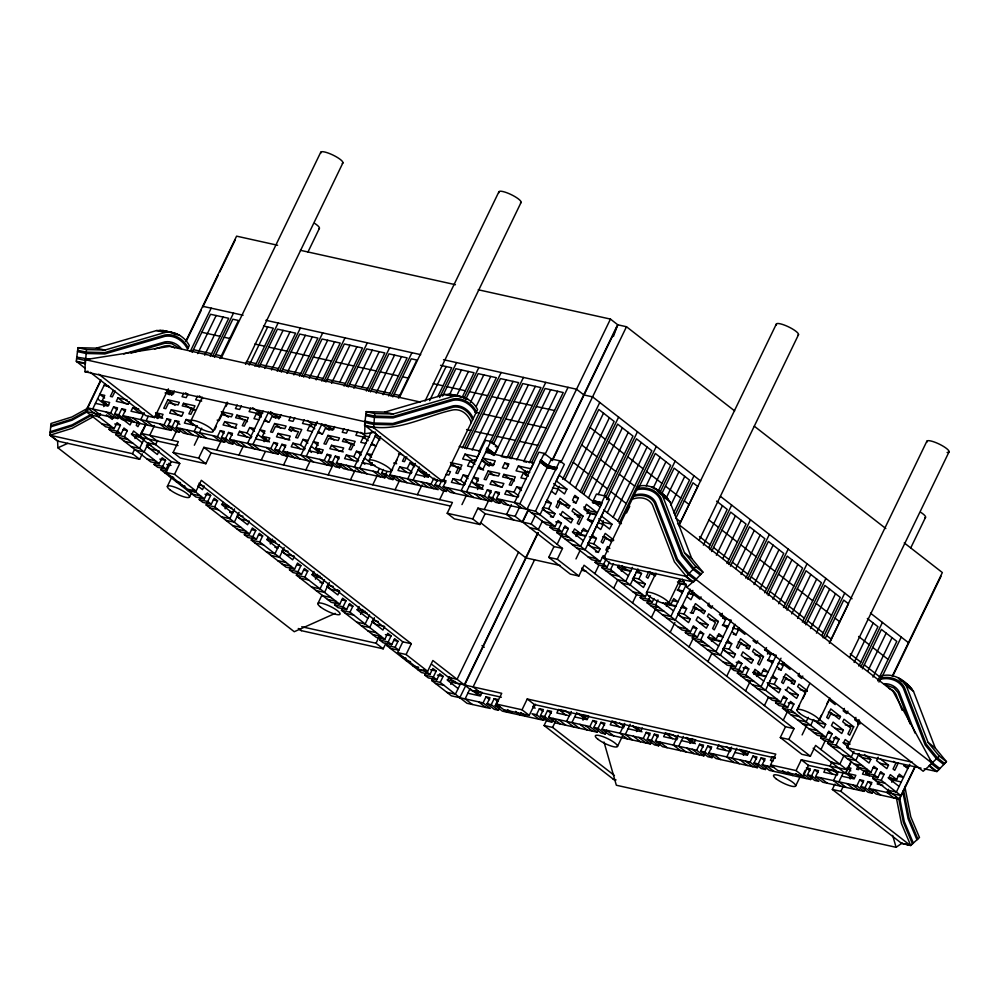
<?xml version="1.0" encoding="UTF-8"?>
<svg xmlns="http://www.w3.org/2000/svg" width="999" height="999" viewBox="0 0 999 999"><rect width="100%" height="100%" fill="white"/><g stroke="black" fill="none" stroke-linecap="round" stroke-linejoin="round"><path stroke-width="1.5" d="M375.449 432.105L364.722 433.791L84.977 371.728L85.277 359.652L169.543 346.403L420.417 402.06M364.722 433.791L365.035 421.728L85.277 359.652M85.352 368.506L76.286 361.251L77.947 347.689L96.404 348.164L104.92 350.05L165.085 332.442C175 330.781 184.84 336.863 189.323 345.554L187.575 349.188C183.566 340.884 174.463 334.74 165.047 336.313L104.77 353.946L85.976 353.471L77.472 351.586M76.861 361.9L85.365 363.786L86.451 349.588L77.947 347.689M364.548 425.199L366.196 411.65L384.665 412.112L393.169 414.011L453.346 396.391C463.261 394.742 473.101 400.811 477.584 409.515L442.769 481.543L434.253 479.657L364.548 425.199C395.017 434.14 424.088 416.084 453.196 409.877A29.208 20.604 -77.5 0 1 471.066 422.065L471.253 422.614M366.196 411.65L374.712 413.536L373.626 427.734L442.769 481.543M613.461 336.426L616.595 327.622M108.354 386.738L104.77 383.941L92.707 408.991L99.888 414.585M103.734 406.593L104.758 404.42L97.565 398.826M157.13 418.431L159.291 413.923M146.915 446.128L148.451 442.869M255.707 438.698L257.754 434.365L264.947 439.96M587.912 544.005L604.233 510.252M633.029 579.12L635.077 574.775M678.134 614.223L680.194 609.877M723.251 649.338L725.311 644.992M768.368 684.44L770.416 680.094M476.66 458.691L480.269 451.148L459.24 446.478M858.278 723.076L859.477 720.554M110.177 426.985L109.016 429.383L117.52 431.281L120.429 425.262L117.058 422.639L114.161 428.658L87.363 407.804L100.899 379.782M114.161 428.658L105.644 426.773L85.964 411.451L100.187 382.03M108.142 405.494L102.148 400.836L104.783 395.392L99.8 394.293L104.595 398.027M100.524 413.661L98.988 416.845L90.472 414.96M104.42 405.507L105.557 403.159M113.274 390.384L110.365 396.416L112.375 396.853L115.197 391.021M87.363 407.804L110.652 412.974L113.561 406.955L117.545 407.842L114.648 413.861L121.828 419.455L125.999 420.379L127.173 417.969M127.06 399.9L117.944 397.877L116.296 401.311L128.434 404.008L129.545 401.723M113.411 416.995L112.25 419.405L106.394 414.847M114.648 413.861L118.819 414.785L121.728 408.766L125.712 409.652L122.802 415.671L129.995 421.266L171.241 430.407L172.402 428.009M94.555 413.399L117.845 418.569L119.006 416.158M155.295 462.087L154.133 464.498L162.637 466.383L165.547 460.364L162.175 457.742L159.266 463.761L150.762 461.875L115.909 434.752L117.07 432.342M138.761 408.966L132.767 407.629L131.019 411.238L143.481 414.011M109.016 429.383L112.537 432.13L121.054 434.016L123.963 428.009L127.323 430.619L124.413 436.638L115.909 434.752M128.297 418.893L131.706 421.553L130.057 424.987L119.793 416.995M137.949 421.853L136.251 425.349L137.949 426.673L139.698 423.064M144.143 412.649L140.759 419.655L147.939 425.249M134.94 438.573L136.501 435.352M148.277 416.321L146.091 420.829L153.284 426.423M131.344 434.028L139.86 435.926L142.482 430.482M179.758 463.524L171.254 461.638L166.034 472.427L174.538 474.313L179.758 463.524L141.246 433.379L145.966 423.601M185.814 341.196L236.588 236.151L277.622 245.255M171.254 461.638L139.897 437.162L145.305 425.986M186.488 340.784L201.336 310.065M202.697 307.255L218.294 275M219.643 272.19L235.24 239.935M87.999 408.091L71.903 416.97L50.949 423.501L49.95 435.227L132.467 453.696L134.44 449.612M144.331 438.636L139.585 448.451L131.081 446.553M90.197 372.277L145.991 415.696L154.508 417.594L168.394 388.861M157.343 418.019L159.378 413.823M168.856 394.205L170.217 391.408M149.725 435.314L154.483 425.487M157.854 418.506L159.203 415.709M169.331 394.755L170.679 391.97M190.272 351.461L211.201 308.167M167.832 399.825L163.761 408.254L165.772 408.703L168.581 402.872L178.059 404.97L179.321 402.372L167.832 399.825L175.025 405.419M92.944 416.945L72.203 428.284L49.95 435.227L57.83 441.133L139.66 459.29L142.283 453.846M148.164 443.556L144.093 451.96L135.589 450.074M171.391 395.217L172.69 392.545M192.108 352.372L210.527 314.273L228.709 318.306L210.29 356.406M174.326 390.996L172.565 394.63L165.072 392.969M197.727 353.609L216.146 315.522M122.802 415.671L164.048 424.812L166.958 418.806L170.941 419.68L168.032 425.699L175.225 431.293L179.395 432.217L180.569 429.82M171.341 409.727L169.693 413.161L181.83 415.859L183.491 412.425L171.341 409.727L178.534 415.322L181.568 415.996M157.617 440.459L155.594 444.642L147.09 442.757M183.804 393.094L182.043 396.728L186.214 397.652L187.974 394.018M204.67 355.157L223.089 317.058M159.103 450.899L157.355 454.508L146.828 446.316M168.032 425.699L172.215 426.623L175.125 420.616L179.108 421.491L176.199 427.51L183.391 433.104L224.638 442.257L225.799 439.847M191.708 408.004L188.886 413.836L190.896 414.285L194.967 405.844L183.491 403.296L182.23 405.894L191.708 408.004L194.106 409.865M172.028 440.272L176.761 430.482M212.562 356.431L233.504 313.112M214.41 357.317L232.829 319.218L238.449 320.467L220.03 358.566M200.399 497.202L199.238 499.6L207.755 501.498L210.652 495.479L207.293 492.857L204.383 498.876L195.866 496.978L161.026 469.867L162.188 467.457M190.659 420.479L186.164 419.48L184.415 423.089L196.878 425.849M197.452 396.128L195.692 399.762L201.686 401.086M450.512 506.056L211.076 452.934L205.856 463.723L180.332 458.054L173.139 452.46L178.359 441.67L141.246 433.379M154.133 464.498L157.655 467.245L166.159 469.13L169.068 463.111M190.834 420.954L202.335 397.165M221.278 357.992L320.716 152.298M167.345 486.388L172.078 476.598M196.965 425.661L194.156 431.493L201.336 437.087M201.673 428.171L199.488 432.679L206.681 438.274M194.33 445.217L199.063 435.439M173.139 452.46L198.664 458.129L203.883 447.34L452.41 502.472L447.202 513.261L454.383 518.856L479.907 524.525L485.127 513.736L522.29 521.915L528.371 509.34M213.037 431.531L227.235 402.147M245.504 364.373L342.907 162.874M214.685 429.807L216.433 426.198M225.961 406.481L227.722 402.847M249.275 365.047L267.695 326.96M176.199 427.51L217.445 436.663L220.354 430.644L224.338 431.531L221.428 437.55L228.621 443.144L232.792 444.068L233.953 441.658M224.738 421.578L223.077 425L235.227 427.697L236.888 424.275L224.738 421.578L231.93 427.172L236.488 428.184M189.535 496.965L191.571 492.769M307.917 252.098L319.418 228.309M254.895 366.296L273.314 328.209L263.524 326.036M237.2 404.945L235.439 408.579L239.61 409.503L241.371 405.869M166.034 472.427L187.6 489.21L196.104 491.096L201.323 480.307L411.301 643.718L406.081 654.507L397.577 652.622L402.797 641.833L411.301 643.718M216.633 450.162L221.366 440.384M257.168 366.321L278.109 323.014M259.016 367.207L277.435 329.121L295.617 333.154L277.198 371.241M221.428 437.55L225.612 438.474L228.521 432.455L232.505 433.341L229.595 439.36L236.788 444.955L278.034 454.108L279.196 451.698M245.105 419.842L242.282 425.686L244.293 426.123L248.364 417.694L236.888 415.147L235.627 417.744L245.105 419.842L247.502 421.715M204.221 486.014L202.472 489.622L197.79 485.976M264.635 368.456L283.054 330.369M251.835 436.713L247.04 432.979L239.548 431.318L237.812 434.94L251.236 437.912M250.836 407.967L249.088 411.6L256.581 413.261L261.376 416.995M245.517 532.305L244.355 534.715L252.859 536.6L255.769 530.581L252.397 527.959L249.488 533.978L240.984 532.092L206.131 504.97L207.293 502.559M271.578 369.992L289.997 331.905M199.238 499.6L202.772 502.347L211.276 504.233L214.186 498.214L217.557 500.836L214.648 506.855L206.131 504.97M247.04 432.979L249.675 427.547L254.658 428.646M256.581 413.261L253.971 418.668L258.941 419.767M257.442 414.772L258.616 412.35L262.774 413.274M238.936 455.107L242.994 446.728M258.529 414.585L259.877 411.8M279.47 371.278L300.412 327.959M259.303 417.694L261.9 412.337M281.318 372.152L299.737 334.066L317.919 338.099L299.5 376.198M263.124 411.126L247.552 443.344L254.733 448.938M223.164 502.41L222.003 504.82L232.542 513.024L229.708 512.387M286.938 373.401L305.357 335.314M268.469 412.312L252.884 444.53L260.077 450.124M225.362 508.366L226.723 505.569M269.53 441.97L262.337 436.376L264.972 430.931L259.99 429.832L264.785 433.554M293.881 374.95L312.3 336.85M264.136 441.72L266.171 437.512M274.625 423.514L270.554 431.955L272.552 432.392L275.374 426.561L284.852 428.658L286.101 426.061L274.625 423.514L280.619 428.184M234.553 508.853L229.807 518.668L221.303 516.77M278.783 419.043L280.082 416.371M281.119 414.685L279.358 418.319L271.865 416.658L269.255 422.053L264.285 420.954M261.238 460.064L265.297 451.673M301.773 376.223L322.714 332.904M303.621 377.11L322.04 339.011L340.222 343.057L321.803 381.143M239.061 512.362L234.328 522.177L225.811 520.292M229.595 439.36L270.841 448.514L273.751 442.495L277.734 443.381L274.825 449.4L282.018 454.995L286.189 455.919L287.35 453.509M278.134 433.416L276.473 436.85L288.624 439.548L290.284 436.113L278.134 433.416L285.327 439.011M290.597 416.783L288.836 420.429L293.007 421.353L294.767 417.719M309.24 378.359L327.66 340.259M274.825 449.4L279.008 450.324L281.905 444.305L285.901 445.192L282.992 451.211L290.172 456.805L331.431 465.946L332.592 463.548M289.023 429.595L290.284 426.998L301.76 429.533L297.69 437.974L295.679 437.525L298.501 431.693L289.023 429.595L291.421 431.456M316.183 379.895L334.603 341.808M249.325 521.116L247.59 524.725L237.05 516.533M305.232 448.563L300.437 444.83L292.944 443.169L291.209 446.778L304.633 449.762M304.233 419.817L302.485 423.451L309.977 425.112L314.772 428.846M283.541 465.01L288.274 455.232M324.076 381.168L345.017 337.849M325.924 382.055L344.343 343.968L362.525 348.002L344.106 386.089M290.634 567.42L289.46 569.817L297.977 571.703L300.886 565.696L297.515 563.074L294.605 569.093L286.101 567.195L251.248 540.072L252.41 537.674M300.437 444.83L303.072 439.385L308.054 440.497M309.977 425.112L307.367 430.507L312.337 431.618M331.543 383.304L349.962 345.217M244.355 534.715L247.877 537.462L256.393 539.348L259.29 533.329L262.662 535.951L259.752 541.97L251.248 540.072M310.839 426.623L312.013 424.2L316.171 425.124M317.195 421.566L300.949 455.194L308.129 460.789M339.785 382.167L356.905 346.753M321.853 424.15L306.281 456.368L313.474 461.963M268.281 537.524L267.12 539.935L277.647 548.126M321.728 452.884L315.734 448.226L318.369 442.782L313.386 441.67L318.182 445.404M270.479 543.481L272.515 539.273M305.844 469.955L309.902 461.575M346.378 386.113L367.32 342.807M270.292 543.906L272.49 539.41M348.226 387L366.645 348.913L384.827 352.947L366.408 391.034M317.532 453.558L319.568 449.363M329.046 429.745L330.407 426.948M328.022 435.364L323.951 443.793L325.949 444.243L328.771 438.411L338.249 440.509L339.498 437.912L328.022 435.364L334.016 440.022M334.515 426.536L332.754 430.169L325.262 428.509L322.652 433.903L317.682 432.792M353.846 388.249L372.265 350.162M278.983 545.367L274.925 553.771L266.421 551.885M282.992 451.211L324.238 460.352L327.148 454.345L331.131 455.219L328.221 461.238L335.414 466.833L339.585 467.757L340.746 465.359M331.531 445.267L329.87 448.701L342.02 451.398L343.681 447.964L331.531 445.267L338.723 450.861L343.281 451.873M284.178 547.477L279.433 557.28L270.929 555.394M362.088 387.113L379.208 351.698M343.993 428.633L342.232 432.267L346.403 433.191L348.164 429.558M328.221 461.238L332.392 462.162L335.302 456.156L339.298 457.03L336.388 463.049L343.569 468.643L384.827 477.797L385.989 475.387M351.898 443.544L349.076 449.375L351.074 449.812L355.157 441.383L343.681 438.836L342.42 441.433L351.898 443.544L354.283 445.404M328.147 474.9L332.879 465.122M368.681 391.071L389.622 347.752M370.529 391.945L388.948 353.858L407.13 357.892L388.711 395.991M376.148 393.194L394.568 355.107M358.629 460.402L353.833 456.68L346.341 455.02L344.593 458.628L358.029 461.613M357.63 431.668L355.881 435.302L363.374 436.963L368.156 440.684M383.092 394.742L401.511 356.643M335.739 602.522L334.578 604.932L343.082 606.818L345.991 600.799L342.632 598.176L339.722 604.195L331.206 602.31L296.366 575.187L297.527 572.777M353.833 456.68L356.468 451.236L361.438 452.335M363.374 436.963L360.764 442.357L365.734 443.456M364.235 438.474L365.409 436.051L369.568 436.963M289.46 569.817L292.994 572.564L301.498 574.45L304.408 568.431L307.779 571.053L304.87 577.072L296.366 575.187M371.266 432.018L354.345 467.033L361.526 472.627M350.449 479.857L355.182 470.067M390.984 396.016L411.925 352.697M392.832 396.903L411.251 358.803L416.87 360.052L398.451 398.151M375.936 434.602L359.677 468.219L366.87 473.813M313.973 571.428L312.225 575.037L322.764 583.241M369.018 460.489L380.519 436.7M399.45 397.515L498.888 191.82M315.597 578.583L317.62 574.388M370.929 465.409L372.29 462.612M324.101 580.469L320.042 588.873L311.526 586.987M336.388 463.049L377.634 472.202L379.383 468.593M372.752 484.802L376.81 476.411M317.882 603.546L321.94 595.142M394.143 477.197L392.982 479.607L388.811 478.683L381.618 473.089L383.366 469.48M329.295 582.579L324.55 592.395L316.046 590.496M381.618 473.089L385.789 474.013L386.963 471.603M391.221 471.066L400.012 452.872M425.037 401.099L521.091 202.41M389.785 474.9L431.031 484.053L438.211 489.647L396.965 480.494L389.785 474.9L392.694 468.881M395.417 463.236L397.078 459.815M429.645 400.611L446.116 366.546M337.45 589.697L339.56 591.333L337.812 594.942L327.272 586.75M412.025 472.252L407.23 468.519L399.737 466.858L397.989 470.479L411.426 473.451M404.72 456.555L402.472 461.213L404.47 461.663L406.805 456.843M437.849 396.503L451.735 367.794L440.559 365.309M395.055 489.747L399.787 479.97M439.635 397.527L456.531 362.6M407.23 468.519L409.865 463.086L414.835 464.185M442.619 396.079L455.856 368.706L474.038 372.739L462.1 397.44M380.856 637.624L379.695 640.034L388.199 641.92L391.108 635.901L387.737 633.291L384.827 639.298L376.323 637.412L341.471 610.289L342.632 607.892M415.209 463.411L407.729 478.883L414.922 484.478M449.538 394.655L461.476 369.955M334.578 604.932L338.099 607.667L346.616 609.565L349.525 603.546L352.884 606.168L349.987 612.187L341.471 610.289M419.393 466.995L413.074 480.069L420.267 485.664M456.481 396.191L468.419 371.491M359.091 606.53L357.342 610.152L367.882 618.344M424.325 477.26L426.361 473.051M417.357 494.692L422.09 484.915M463.973 398.276L478.833 367.545M360.701 613.698L362.737 609.49M429.433 474.787L428.271 477.185L415.796 474.425M465.571 399.687L478.159 373.651L496.341 377.684L462.387 447.914M431.031 484.053L433.941 478.034M470.541 402.272L483.778 374.9M369.218 615.584L365.147 623.988L356.643 622.102M447.54 489.048L446.378 491.458L442.207 490.534L435.015 484.94L437.337 480.119M476.186 406.493L490.721 376.436M374.4 617.694L369.667 627.497L361.151 625.611M435.015 484.94L439.185 485.864L441.521 481.043M492.782 499.088L491.608 501.486L450.362 492.345L443.181 486.75L446.091 480.731L443.431 480.144M439.66 499.65L444.393 489.86M464.66 447.939L501.136 372.49M466.508 448.838L500.462 378.596L518.643 382.629L489.872 442.157M465.422 484.103L460.626 480.369L453.134 478.708L451.386 482.317L463.861 485.089M461.076 469.093L458.678 467.232L455.869 473.064L457.867 473.514L461.95 465.072L450.462 462.537L457.654 468.131M477.485 456.905L465.01 454.145L462.662 458.991L470.167 460.651L474.95 464.385M301.76 626.748L376.011 643.231L379.295 636.425M472.127 450.074L506.081 379.845M460.626 480.369L463.261 474.925L468.231 476.036M470.167 460.651L467.557 466.046L472.527 467.157M471.029 462.162L472.202 459.74L476.361 460.664M298.289 628.483L301.373 630.669L383.204 648.813L385.826 643.381M473.239 463.673L475.187 459.652M479.07 451.623L513.024 381.393M425.961 672.739L424.8 675.149L433.316 677.035L436.226 671.016L432.854 668.393L429.945 674.412L421.441 672.527L386.588 645.404L387.749 642.994M379.695 640.034L383.216 642.782L391.72 644.667L394.63 638.648L398.002 641.271L395.092 647.29L386.588 645.404M492.245 454.433L486.251 449.775L487.062 448.101L494.78 453.808L498.014 447.115L490.834 441.521L485.489 440.334L461.126 490.734L468.319 496.328M493.968 455.482L486.788 449.887L466.471 491.908L473.663 497.502M487.599 448.214L490.834 441.521M461.963 504.595L466.695 494.805M491.683 443.106L523.439 377.435M493.344 444.405L522.764 383.554L540.946 387.587L506.993 457.817L501.373 456.568L535.327 386.338M483.104 489.36L475.924 483.766L478.546 478.321L473.576 477.21L478.371 480.944M493.444 455.369L494.78 453.808M477.522 489.522L479.07 486.301M488.898 465.984L490.584 462.487M489.248 465.746L490.546 463.061M494.43 455.032L528.384 384.79M488.211 470.904L484.128 479.333L486.138 479.782L488.961 473.951L498.439 476.048L499.687 473.451L488.211 470.904L494.205 475.561M447.202 513.261L472.727 518.931L477.934 508.141L515.109 516.321L522.29 521.915M443.181 486.75L484.428 495.891L487.337 489.885L491.321 490.759L488.411 496.778L495.604 502.372L499.775 503.296L500.936 500.899M491.72 480.806L490.059 484.24L502.21 486.938L503.871 483.504L491.72 480.806L498.913 486.401L501.948 487.075M504.757 462.962L502.422 467.807L506.593 468.731L508.928 463.886L504.757 462.962L508.354 465.759M484.265 509.54L488.998 499.762M509.265 457.842L545.741 382.38M511.113 458.728L545.067 388.499L563.249 392.532L529.295 462.762M488.411 496.778L492.582 497.702L495.492 491.695L499.475 492.569L496.565 498.588L503.758 504.183L535.476 511.226L555.157 526.535L558.066 520.516L561.426 523.139L558.516 529.158L550.012 527.272L551.173 524.862M512.075 479.083L509.253 484.915L511.263 485.352L515.347 476.923L503.858 474.375L502.609 476.973L512.075 479.083L514.473 480.944M516.733 459.977L550.686 389.747M518.818 495.941L514.023 492.22L506.53 490.559L504.782 494.168L518.219 497.152M548.089 465.634L551.411 458.966L544.23 453.371L538.886 452.185L530.869 468.756L518.406 465.996L516.058 470.841L523.551 472.502L528.346 476.223M557.629 391.283L523.676 461.513L526.485 462.137M514.023 492.22L516.658 486.775L521.628 487.874M523.551 472.502L520.954 477.897L525.924 478.996M397.577 652.622L419.143 669.405L427.647 671.291L432.867 660.501L464.273 684.864L537.924 532.517M524.113 473.476L525.412 470.804M524.425 474.013L525.599 471.59L529.745 472.502M511.326 504.657L506.568 514.485L513.786 520.029M525.486 475.362L527.534 471.141M531.568 462.787L568.044 387.337M431.693 680.506L440.209 682.392L466.983 703.284L490.284 708.453L483.091 702.859L451.373 695.828L431.693 680.506L432.867 678.109M539.647 461.613L540.996 460.064L548.538 465.984L557.042 467.869L556.243 469.555L547.727 467.657L539.647 461.613L546.84 467.207L556.243 469.555M496.565 498.588L519.867 503.758L540.184 461.738M540.996 460.064L544.23 453.371M515.109 516.321L519.83 506.543M544.817 454.87L610.451 319.093L617.644 324.687L551.997 460.464M424.8 675.149L428.334 677.884L436.838 679.782L439.747 673.763L443.119 676.385L440.209 682.392M546.84 467.207L547.639 465.534L557.042 467.869M526.96 509.34L547.365 467.332M547.727 467.657L548.538 465.984M553.983 546.553L548.763 557.342L557.28 559.228L562.487 548.439L553.983 546.553L522.627 522.077L528.708 509.502M552.335 460.626L617.981 324.85L626.485 326.735L734.64 410.901M535.476 511.226L555.794 469.193M556.593 467.52L559.84 460.826L564.348 464.335L556.331 480.919L566.87 489.11L564.522 493.956L558.191 489.035L552.522 487.774M522.627 522.077L531.143 523.963L535.189 515.584M560.851 462.512L626.485 326.735M518.531 552.172L457.08 679.27L448.576 677.384L431.618 664.248M542.382 521.178L538.299 529.607L529.82 527.672M557.904 489.048L559.253 486.263M562.637 479.27L599.775 402.46M542.994 507.492L548.663 508.753L551.298 503.309L547.09 500.037M558.191 489.035L555.581 494.43L551.386 491.158M501.386 697.227L471.803 690.621L464.61 685.027L538.261 532.679M564.822 479.695L598.776 409.465L614.135 421.428L580.194 491.658M459.802 697.689L465.984 685.102M550.412 516.658L553.246 517.282L554.994 513.673L548.663 508.753M560.539 502.197L557.717 508.029L556.018 506.718L560.102 498.276L569.805 505.831L568.543 508.429L560.539 502.197L557.704 501.573M569.567 483.391L603.521 413.161M534.565 559.815L473.114 686.912L464.61 685.027M560.789 514.872L562.449 511.451L572.714 519.43L571.053 522.864L559.64 513.998M575.436 487.962L609.39 417.732M605.419 557.38L603.171 555.631L600.262 561.65L591.758 559.752L556.905 532.642L558.066 530.232M550.012 527.272L553.533 530.019L562.05 531.905L564.959 525.886L568.331 528.508L565.422 534.527L556.905 532.642M576.048 502.934L578.396 498.089L574.875 495.342L572.527 500.187L576.048 502.934L573.214 502.297M557.142 544.28L561.875 534.49M582.142 492.582L618.618 417.12M583.666 494.355L617.619 424.125L632.979 436.088L604.208 495.604M483.091 702.859L486.001 696.84L489.985 697.727L487.075 703.746L494.268 709.34L498.439 710.264L499.6 707.854M588.411 498.064L622.365 427.822M580.069 517.395L577.247 523.239L578.945 524.55L583.029 516.121L573.326 508.578L572.065 511.176L580.069 517.395L577.235 516.77M487.075 703.746L491.246 704.67L494.155 698.651L498.151 699.537L495.242 705.556L502.422 711.151L543.681 720.304L544.842 717.894M575.936 536.451L578.171 531.83M586.975 513.623L589.01 509.428M593.656 501.098L592.844 502.772L601.348 504.657L602.16 502.984L593.206 500.749L596.44 494.043L604.944 495.941L609.452 499.45L585.102 549.837L576.585 547.952M506.905 712.137L496.503 704.108L501.723 693.318L473.114 686.912L480.307 692.507M598.164 494.592L628.234 432.392M572.352 531.918L580.856 533.803L583.491 528.359L587.687 531.63L582.017 530.369M601.348 504.657L580.581 546.328L572.077 544.443M593.206 500.749L601.71 502.634L604.944 495.941M575.986 558.941L580.044 550.561M605.706 497.465L637.449 431.78M607.042 499.65L636.463 438.798L651.823 450.749L617.869 520.979M602.085 523.439L603.371 520.754M607.255 512.724L641.208 442.495M602.297 524.75L603.471 522.327L611.975 524.225L609.64 529.07L603.309 524.138L597.639 522.877M588.099 542.594L593.768 543.856L596.403 538.411L592.207 535.139M603.309 524.138L600.699 529.532L596.49 526.261M548.763 557.342L570.329 574.125L578.846 576.011L584.053 565.222L794.03 728.633L788.823 739.422L780.306 737.537L785.526 726.748L794.03 728.633M613.124 517.282L647.077 447.053M496.503 704.108L522.027 709.777L527.247 698.988L775.773 754.12L770.566 764.909L777.746 770.504L803.271 776.173L808.491 765.384L845.654 773.563L851.061 762.387M595.516 551.773L598.364 552.397L600.099 548.788L593.768 543.856M611.363 541.758L605.656 537.312L602.834 543.144L601.136 541.82L605.219 533.391L613.698 539.997M609.49 562.2L607.155 567.007L598.651 565.122L595.129 562.375L596.291 559.977M594.83 573.601L598.888 565.222M619.143 523.301L656.293 446.453M603.646 558.229L638.473 486.201C651.098 483.141 663.074 491.945 669.942 501.798L691.733 558.478L702.921 572.152L693.493 582.005L610.839 563.823L603.646 558.229L686.313 576.411L693.493 582.005M626.535 512.974L629.77 506.281M638.836 487.537L655.307 453.459L670.666 465.422L658.079 491.458M503.696 709.702L529.22 715.371L534.44 704.582L775.386 758.041M533.728 707.854L535.476 704.233M647.127 593.144L645.379 596.753L636.875 594.867L602.022 567.744L603.184 565.334M595.129 562.375L603.633 564.273L605.956 559.452M646.166 485.876L660.052 457.155M539.198 719.305L532.017 713.711L536.488 714.71L539.398 708.691L543.381 709.577L540.471 715.596L547.664 721.191L551.835 722.115L552.996 719.705M602.022 567.744L610.526 569.63L613.436 563.611M653.334 487.762L665.921 461.725M540.471 715.596L544.642 716.52L547.552 710.501L551.548 711.388L548.638 717.407L555.819 723.001L597.065 732.155L598.239 729.745M619.055 565.184L617.894 567.594L628.421 575.799M613.935 779.657L544.093 725.511L546.715 720.067M621.253 571.141L622.602 568.344M613.673 588.274L617.732 579.882M659.602 493.256L675.137 461.113M661.563 494.155L674.15 468.119L689.51 480.082L673.688 512.812M544.093 725.511L552.597 727.397L555.219 721.952M632.467 567.432L625.699 581.443L617.195 579.545M666.308 497.852L678.895 471.815M637.911 568.906L630.207 584.952L621.703 583.066M670.878 505.094L684.765 476.386M571.328 711.575L566.583 721.39L573.776 726.985M633.216 577.709L638.885 578.97L641.52 573.526L637.312 570.254M576.835 712.424L571.928 722.577L579.12 728.171M632.517 602.934L636.563 594.555M675.074 514.897L693.98 475.774M648.576 572.115L646.253 576.935L647.939 578.246L650.761 572.415L655.344 575.973M638.885 578.97L645.217 583.891L643.468 587.499L632.941 579.308M654.02 598.513L652.272 602.122L643.768 600.237L640.234 597.489L641.408 595.079M582.979 720.179L585.214 715.559M679.332 524.575L697.739 486.488L692.994 482.792L675.873 518.194L680.619 521.89M646.44 592.769L655.906 573.176M678.908 525.599L776.31 324.101M686.513 630.194L685.351 632.592L693.855 634.477L696.765 628.471L693.406 625.849L690.496 631.868L681.98 629.969L647.127 602.859L648.301 600.449M640.234 597.489L648.751 599.375L650.486 595.766M548.638 717.407L589.885 726.56L592.794 720.541L596.778 721.428L593.868 727.434L601.061 733.029L605.232 733.965L606.393 731.555M647.127 602.859L655.644 604.745L657.966 599.924M651.36 617.594L656.093 607.817M593.868 727.434L598.039 728.371L600.948 722.352L604.944 723.226L602.035 729.245L609.215 734.839L650.461 743.993L651.635 741.583M666.37 606.256L667.719 603.446M668.631 603.346L680.132 579.557M699.075 540.384L798.513 334.69M616.483 722.215L611.987 721.216L610.239 724.824L623.676 727.809M665.409 602.759L671.078 604.02L673.713 598.576L677.921 601.848L672.24 600.586M703.383 545.142L722.452 505.706M686.388 584.328L670.816 616.545L662.3 614.66M708.791 547.502L727.197 509.403L716.583 501.148M624.725 723.426L619.979 733.229L627.172 738.823M690.222 589.235L675.324 620.054L666.808 618.169M670.204 632.267L674.924 622.477M688.436 594.53L690.471 590.347M710.052 549.825L731.668 505.107M617.494 746.403L622.24 736.613M690.896 594.405L692.844 590.384M711.613 551.548L730.681 512.112L746.041 524.075L726.985 563.498M692.519 594.967L693.693 592.544M630.232 724.275L625.324 734.415L632.517 740.009M678.321 612.812L684.003 614.073L686.625 608.628L682.429 605.357M701.036 596.865L699.862 599.288L693.531 594.355L690.921 599.75L686.725 596.478M716.37 555.244L735.426 515.809M684.003 614.073L690.334 619.005L688.586 622.614L678.046 614.41M693.056 613.361L695.878 607.529L703.883 613.748L705.132 611.151L695.441 603.608L691.358 612.037L693.056 613.361L690.222 612.724M636.575 731.605L638.611 727.409M722.876 558.466L741.295 520.379M642.27 727.934L640.521 731.543L628.046 728.771M602.035 729.245L643.281 738.398L646.191 732.379L650.174 733.266L647.265 739.285L654.457 744.879L658.628 745.803L659.79 743.393M731.63 665.297L730.469 667.707L738.973 669.592L741.882 663.573L738.511 660.951L735.601 666.97L727.097 665.084L692.245 637.961L693.406 635.551M709.04 603.084L707.866 605.506L711.388 608.254L712.562 605.831M689.048 646.927L693.094 638.536M728.895 564.485L750.511 519.767M730.456 566.208L749.525 526.773L764.884 538.736L745.828 578.171M685.351 632.592L688.873 635.339L697.389 637.225L700.299 631.206L703.658 633.828L700.749 639.847L692.245 637.961M647.265 739.285L651.435 740.209L654.345 734.19L658.329 735.077L655.431 741.096L662.612 746.69L703.858 755.843L705.032 753.433M708.054 624.762L706.393 628.184L696.116 620.204L697.789 616.77L708.054 624.762L699.537 622.877M735.851 568.568L754.27 530.481M718.368 621.44L714.285 629.882L712.587 628.558L715.409 622.727L707.404 616.495L708.666 613.898L718.368 621.44L709.852 619.555M721.003 615.983L722.302 613.311M741.071 574.475L760.139 535.039M671.378 734.39L665.384 733.054L663.636 736.675L677.072 739.647M711.475 641.358L712.836 638.561M707.679 637.237L716.196 639.123L718.83 633.691L723.026 636.962L717.357 635.701M707.891 661.588L711.937 653.209L720.429 655.169L735.326 624.35M747.739 579.145L769.355 534.44M749.949 579.532L768.368 541.446L783.728 553.396L764.672 592.832M730.818 620.841L715.921 651.648L707.417 649.762M678.121 735.276L673.376 745.079L680.569 750.674M732.692 628.758L734.627 624.75M754.045 584.565L773.114 545.142M683.453 736.463L678.721 746.265L685.913 751.86M737.637 630.082L738.81 627.659M723.438 647.926L729.108 649.188L731.743 643.743L727.534 640.471M733.204 634.228L736.038 634.865L738.648 629.47L744.979 634.39M759.914 589.135L778.983 549.7M689.972 743.456L692.007 739.248M729.108 649.188L735.439 654.108L733.691 657.717L723.164 649.525M749 648.863L740.996 642.632L738.174 648.463L736.475 647.152L740.546 638.711L750.249 646.266L749 648.863L746.153 648.226M695.666 739.772L693.918 743.393L681.443 740.621M726.735 676.248L731.455 666.47M766.583 593.818L788.199 549.1M768.144 595.541L787.2 556.106L802.572 568.069L783.516 607.492M655.431 741.096L696.678 750.249L699.587 744.23L703.571 745.117L700.661 751.136L707.854 756.73L712.025 757.654L713.186 755.244M772.889 599.238L791.957 559.802M776.735 700.399L775.574 702.809L784.09 704.695L787 698.676L783.628 696.066L780.719 702.072L772.215 700.187L737.362 673.064L738.523 670.666M730.469 667.707L733.99 670.441L742.494 672.339L745.404 666.321L748.775 668.943L745.866 674.962L737.362 673.064M757.679 640.946L756.505 643.368L752.984 640.621M700.661 751.136L704.832 752.06L707.742 746.041L711.725 746.927L708.815 752.946L716.008 758.541L757.254 767.694L758.416 765.284M778.758 603.796L797.826 564.373M753.159 659.864L751.498 663.299L741.233 655.319L742.894 651.885L753.159 659.864L744.655 657.979M745.579 690.921L750.299 681.143M753.683 674.15L755.032 671.353M765.159 650.399L766.52 647.602M785.426 608.478L807.042 563.761M763.473 656.555L759.402 664.984L757.704 663.673L760.526 657.829L752.522 651.598L753.77 649L763.473 656.555L754.969 654.67M786.987 610.202L806.043 570.766L821.415 582.729L802.347 622.165M756.593 676.473L758.628 672.265M767.432 654.058L768.78 651.261M752.796 672.352L761.3 674.238L763.935 668.793L768.144 672.065L762.474 670.804M791.732 613.898L810.801 574.462M731.518 747.115L726.773 756.93L733.965 762.524M775.936 655.943L761.038 686.763L752.522 684.877M797.602 618.468L816.67 579.033M736.85 748.301L732.117 758.116L739.297 763.711M781.006 658.204L765.546 690.272L757.042 688.386M781.63 665.009L782.929 662.337M782.754 665.184L783.928 662.762M767.132 682.717L774.225 684.29L776.86 678.845L772.652 675.574M778.308 669.342L781.143 669.967L783.753 664.572L790.084 669.492M764.422 705.581L768.468 697.202L776.935 699.138M804.27 623.139L825.886 578.433M805.831 624.862L824.887 585.439L840.259 597.39L821.84 635.489M743.368 755.294L745.404 751.098M749.063 751.623L747.314 755.232L734.839 752.472M774.225 684.29L780.556 689.21L778.808 692.831L768.281 684.627M794.105 683.965L786.101 677.734L783.278 683.578L781.593 682.255L785.664 673.826L795.366 681.368L794.105 683.965L791.27 683.341M810.576 628.558L829.645 589.135M708.815 752.946L750.074 762.1L752.984 756.081L756.967 756.955L754.058 762.974L761.25 768.568L765.421 769.505L766.583 767.095M786.35 690.421L788.011 686.987L798.276 694.979L796.615 698.401L785.202 689.535M816.445 633.129L835.501 593.693M799.262 673.301L798.089 675.724L801.623 678.471L802.784 676.048M821.852 735.514L820.691 737.924L829.195 739.809L832.105 733.79L828.733 731.168L825.823 737.187L817.319 735.301L782.467 708.179L783.641 705.769M754.058 762.974L758.229 763.91L761.138 757.891L765.122 758.765L762.212 764.784L769.405 770.379L810.651 779.532L811.812 777.122M775.574 702.809L779.108 705.556L787.612 707.442L790.521 701.423L793.893 704.045L790.983 710.064L782.467 708.179M783.266 720.242L787.986 710.464M823.114 637.812L844.729 593.094M825.324 638.186L843.73 600.099L848.488 603.796L829.42 643.231M775.174 757.417L772.177 756.755L770.429 760.364L773.201 760.976M796.977 709.914L809.827 683.328M829.445 642.757L926.847 441.258M798.338 708.029L799.512 705.619M802.821 698.776L805.631 692.944L797.639 686.713L798.888 684.115L807.379 690.721M808.328 717.357L806.143 721.865L797.639 719.979M802.11 734.914L806.83 725.124M813.473 719.555L810.664 725.386L802.147 723.488M819.992 718.031L821.315 715.309M826.91 703.721L828.221 701.023M819.18 720.504L829.994 698.114M849.612 657.529L949.05 451.835M770.566 764.909L796.091 770.579L801.298 759.789L838.473 767.969L845.654 773.563M854.133 662.449L873.188 623.026M795.679 785.938L800.411 776.136M910.676 548.051L925.561 517.27M819.342 719.392L825.674 724.325L823.925 727.934L813.386 719.742M831.218 712.849L828.396 718.681L826.697 717.357L830.781 708.928L840.471 716.483L839.222 719.08L831.218 712.849L828.383 712.212M780.306 737.537L801.872 754.32L810.389 756.206L815.596 745.416L847.002 769.779L851.061 761.4M805.206 770.329L803.471 773.938L810.651 779.532M858.878 666.158L877.946 626.723L867.332 618.456M807.454 774.824L811.625 775.748L818.818 781.343L814.635 780.419L807.454 774.824L810.364 768.805L806.368 767.919L809.964 770.716M820.941 749.575L824.999 741.196M860.801 667.132L882.417 622.427M862.362 668.855L881.418 629.432L896.79 641.383L877.721 680.819M811.625 775.748L814.535 769.73L818.518 770.616L815.609 776.635L822.801 782.229L864.048 791.383L865.209 788.973M866.97 770.616L865.808 773.026L874.312 774.912L877.222 768.893L873.85 766.27L870.941 772.289L862.437 770.404L827.584 743.281L828.745 740.883M844.38 708.416L843.206 710.838L846.727 713.573L847.901 711.151M820.691 737.924L824.212 740.659L832.729 742.557L835.639 736.538L838.998 739.16L836.088 745.167L827.584 743.281M867.756 671.216L886.175 633.129M843.381 730.082L841.732 733.516L831.455 725.536L833.129 722.102L843.381 730.082L834.877 728.196M837.861 773.988L833.066 770.266L825.574 768.593L823.825 772.215L837.262 775.187M831.98 761.887L829.957 766.083L837.15 771.678M872.976 677.122L892.032 637.687M855.906 717.382L854.732 719.804L860.014 723.913M853.695 726.773L849.625 735.202L847.926 733.878L850.748 728.046L842.744 721.815L844.005 719.218L853.695 726.773L845.191 724.887M857.654 722.327L858.953 719.655M846.815 746.69L848.85 742.482M857.654 724.275L859.003 721.465M848.825 742.619L846.628 747.115M921.053 768.144L854.382 753.358L847.189 747.764L859.752 721.79M878.958 682.067L882.017 675.736C894.642 672.677 906.617 681.48 913.486 691.333L935.276 748.014L946.465 761.688L937.037 771.528L924.087 768.818M843.868 755.806L839.784 764.235L831.305 762.299L813.149 748.214M880.993 679.008L901.26 637.087M837.624 772.215L833.566 780.619L840.758 786.213M904.819 786.4L910.776 816.82L919.48 837.487L910.701 845.504L901.485 843.268L832.342 789.46L834.977 784.028M843.293 772.739L838.91 781.805L846.091 787.399M853.97 751.373L851.26 756.98L842.756 755.094M892.244 676.198L942.344 572.552L904.245 542.894M892.919 675.799L940.996 576.336M854.345 778.321L848.351 773.651L850.986 768.206L847.252 767.382M832.342 789.46L840.858 791.345L843.481 785.913M859.152 753.483L855.768 760.489L847.264 758.603M850.161 778.995L851.51 776.186M858.316 765.609L856.568 769.23L858.578 769.667L859.702 767.344M815.609 776.635L856.855 785.788L859.764 779.769L863.76 780.656L860.851 786.675L868.031 792.269L872.214 793.194L873.376 790.783M864.447 754.507L870.778 759.427L869.03 763.049L858.503 754.844M878.233 757.205L876.573 760.639L886.837 768.618L888.498 765.197L880.519 758.978M860.851 786.675L865.022 787.599L867.931 781.58L871.915 782.467L869.005 788.486L876.198 794.08L899.487 799.25L915.059 767.02M899.487 799.25L872.701 778.396L873.863 775.986M868.943 774.425L864.16 770.704L862.499 774.125L877.834 777.659L880.743 771.64L884.115 774.262L881.205 780.281L872.701 778.396M878.383 781.643L877.222 784.053L882.766 785.289M898.226 763.086L894.742 770.316L893.044 768.993L895.866 763.161L893.581 761.375M888.498 789.285L886.962 792.469L894.155 798.064M892.469 781.156L893.606 778.808M888.136 777.672L896.64 779.557L899.275 774.113L903.483 777.384L897.801 776.136M887.861 790.197L896.378 792.082L909.864 764.272M869.005 788.486L900.886 795.591L915.109 766.183M169.967 391.87L168.731 394.38L166.346 392.507M276.76 415.559L275.524 418.069L268.344 412.475M330.157 427.41L328.921 429.92L321.74 424.325M376.361 433.653L375.124 436.163L379.92 439.897M225.187 508.803L226.249 506.655L231.918 507.917M234.216 509.615L232.63 512.837L229.795 512.2M279.333 544.717L277.747 547.939L274.912 547.315M315.409 579.02L316.471 576.873L322.14 578.121M324.45 579.832L322.852 583.054L320.017 582.417M360.527 614.123L361.576 611.975L367.257 613.236M367.969 618.156L369.555 614.934M463.948 484.902L466.071 480.594M450.749 684.34L451.81 682.192L460.314 684.078L455.382 694.205L446.865 692.319M622.802 727.409L624.4 724.175M676.198 739.248L677.797 736.013M729.595 751.098L731.193 747.864M836.388 774.787L837.974 771.553M891.745 782.217L892.806 780.069L901.31 781.967M657.017 489.647L662.749 496.203L684.54 552.884L695.741 566.558L686.313 576.411L674.425 561.888L652.497 504.882A29.208 19.63 -52.1 0 0 632.667 499.088L632.142 499.3M936.213 771.515L929.02 765.921L939.285 756.093L928.083 742.419L906.293 685.739L900.561 679.183M686.8 587.312L695.891 579.42L932.242 763.361L923.163 771.253L686.8 587.312L682.354 579.145M604.008 742.032L616.333 785.239L896.078 847.302L902.035 843.156M88.074 410.202L71.965 419.081L50.762 425.686M86.776 412.063L71.99 420.217L50.662 426.86M90.971 414.473L72.115 424.875L50.25 431.693M92.358 414.86L72.153 425.999L50.15 432.854M57.58 440.646L57.892 447.789L67.782 443.356M335.214 613.361L294.255 631.718L57.892 447.789M154.595 348.976L164.935 345.929A29.208 20.604 -77.5 0 1 174.588 347.852M96.404 348.164L156.581 330.557L162.825 330.494L174.201 332.954M123.714 353.933L164.985 341.858C171.279 340.871 177.685 343.868 181.531 348.838M131.056 353.134L164.96 343.206L171.566 343.606L179.208 348.114M384.665 412.112L444.842 394.505L451.086 394.455L462.462 396.915M634.103 495.229C641.758 492.619 651.573 494.705 655.594 502.26L677.472 559.178L689.16 573.438L696.34 579.033M633.466 496.565C640.896 493.868 650.611 495.704 654.57 503.134L676.46 560.077L688.211 574.425L695.404 580.019M637.337 488.548C646.078 486.363 656.468 489.522 660.839 497.827L682.654 554.57L693.98 568.394L701.161 573.988M636.713 489.835C645.254 487.587 655.506 490.534 659.815 498.688L681.643 555.469L693.031 569.38L700.224 574.974M880.881 678.084C889.622 675.898 900.012 679.058 904.382 687.362L926.198 744.105L937.524 757.929L944.704 763.523M880.256 679.357C888.798 677.122 899.05 680.069 903.358 688.224L925.186 745.004L936.575 758.915L943.768 764.51M84.977 371.728L88.037 371.253M86.451 349.588L104.92 350.05M89.748 359.165L76.786 357.167M374.712 413.536L393.169 414.011M884.078 683.703C890.084 683.441 896.228 686.425 899.137 691.795L914.997 733.054M885.988 685.002L893.93 687.924L898.113 692.657L910.151 723.988M300.424 250.312L455.432 284.703M478.234 289.76L610.451 319.093M202.685 306.281L243.082 315.234M265.859 320.292L420.741 354.657M443.519 359.702L576.548 389.223L583.741 394.817M584.078 394.98L592.582 396.865L700.674 480.981M201.823 332.28L220.005 336.313M224.126 337.225L229.745 338.474M254.82 344.043L264.61 346.203M268.731 347.128L286.913 351.161M291.034 352.073L309.215 356.106M313.336 357.018L331.518 361.051M335.639 361.963L353.821 365.996M357.942 366.92L376.123 370.954M380.244 371.865L398.426 375.899M402.547 376.81L408.166 378.059M433.241 383.628L443.032 385.789M447.152 386.713L465.334 390.746M469.455 391.658L487.637 395.691M491.758 396.603L509.94 400.636M514.06 401.548L532.242 405.582M536.363 406.506L554.545 410.539M162.825 330.494L171.328 332.38M451.086 394.455L459.59 396.341M169.88 332.342L176.973 333.916M458.141 396.303L465.222 397.877M159.89 330.319L168.394 332.205M448.139 394.268L456.655 396.153M173.951 334.003L179.62 335.264M465.034 398.589L467.882 399.213M156.581 330.557L165.085 332.442M444.842 394.505L453.346 396.391M193.406 349.687L211.588 353.721M215.709 354.633L221.328 355.881M246.403 361.451L256.194 363.624M260.314 364.535L278.496 368.569M282.617 369.48L300.799 373.514M304.92 374.425L323.102 378.459M327.222 379.37L345.404 383.416M349.525 384.328L367.707 388.361M371.828 389.273L390.01 393.306M394.13 394.218L399.75 395.467M475 412.162L479.22 413.099M483.341 414.011L501.523 418.044M505.644 418.956L523.826 423.002M527.947 423.913L546.128 427.947M466.583 429.57L470.804 430.507M474.925 431.418L493.106 435.452M497.227 436.376L515.409 440.409M519.53 441.321L537.712 445.354M77.635 350.224L86.139 352.11L104.82 352.585L165.06 334.965C174.65 333.354 184.003 339.485 188.187 347.914M365.896 414.185L374.4 416.071L393.082 416.546L453.321 398.913C462.912 397.315 472.265 403.434 476.448 411.863M365.721 415.534L374.238 417.42L393.032 417.907L453.309 400.262C462.724 398.688 471.815 404.845 475.836 413.136M495.354 446.516L498.014 447.115M551.323 458.941L559.84 460.826M365.047 421.116L373.551 423.002L392.819 423.489L453.246 405.806C461.975 404.383 470.104 410.701 473.214 418.544M76.623 358.516L85.127 360.402M364.885 422.477L373.389 424.363L392.769 424.85L453.221 407.155C461.8 405.756 469.68 412.15 472.577 419.88M76.286 361.251L84.803 363.137M485.601 452.335L533.666 462.987L514.522 502.572L521.715 508.166M365.122 425.849L373.626 427.734M173.789 393.531L169.63 392.607L166.034 389.81M280.582 417.22L276.423 416.308L270.429 411.638M333.978 429.071L329.82 428.146L325.025 424.425M494.168 464.61L490.01 463.686L482.817 458.091L495.292 460.864L492.944 465.709L485.452 464.048L482.842 469.443L477.872 468.331M104.096 385.414L109.078 386.513M371.079 444.642L376.049 445.754M222.665 411.988L232.717 414.223L231.456 416.82L221.978 414.722L219.156 420.554L217.158 420.104M566.87 489.11L558.354 487.225L553.671 483.578M606.618 498.813L609.452 499.45M398.526 453.883L402.585 454.782M450.561 465.434L458.678 467.232M190.672 408.891L194.98 409.852M574.138 497.14L578.396 498.089M592.395 502.422L600.899 504.308M447.44 470.979L450.474 471.653L448.813 475.087L445.779 474.413M371.753 454.632L366.783 453.521L371.578 457.255M128.172 404.145L125.137 403.471L117.944 397.877M286.838 439.348L289.885 440.022M393.631 463.049L396.665 463.723M102.148 400.836L109.64 402.497L107.892 406.106L95.429 403.346M157.043 413.012L163.037 414.348L161.289 417.957L154.37 416.421M262.337 436.376L269.83 438.037L268.082 441.645L255.619 438.886M315.734 448.226L323.226 449.887L321.478 453.496L309.016 450.736M425.524 472.577L422.527 471.915L428.509 476.573M475.924 483.766L483.416 485.427L481.668 489.035L469.193 486.276M561.288 503.946L569.805 505.831M104.62 404.17L108.879 405.107M545.616 502.047L551.298 503.309M587.562 512.4L596.078 514.285M362.412 462.574L374.875 465.347M588.736 513.224L595.829 514.797M574.512 514.235L583.029 516.121M587.262 519.517L592.931 520.779M588.436 520.354L592.682 521.291M554.994 513.673L546.478 511.788L542.257 508.503M85.964 411.451L94.468 413.336M123.202 419.667L131.706 421.553M564.198 517.544L572.714 519.43M531.48 512.849L539.984 514.735L559.115 475.149L599.725 506.743M114.76 424.001L120.429 425.262M555.756 521.878L561.426 523.139M101.873 423.826L110.377 425.711M542.869 521.715L551.373 523.601M123.077 429.682L127.323 430.619M564.073 527.559L568.331 528.508M602.822 536.675L605.656 537.312M555.157 526.535L546.64 524.65L519.867 503.758M606.405 539.048L613.498 540.621M136.239 435.901L141.908 437.15M577.235 533.778L585.739 535.664M139.897 437.162L178.022 445.579M589.31 536.838L596.403 538.411M135.989 436.413L141.658 437.674M576.985 534.29L585.489 536.176M119.693 437.699L128.197 439.585M560.689 535.576L569.193 537.462M147.103 444.717L151.361 445.666M124.326 441.296L132.83 443.194M565.322 539.185L573.826 541.071M157.692 450.586L150.599 449.013L146.378 445.729M600.099 548.788L591.595 546.903L588.436 544.43M159.877 459.103L165.547 460.364M602.285 557.305L605.119 557.929M146.978 458.941L155.494 460.826M587.974 556.818L596.49 558.703M166.771 464.473L171.016 465.422M647.926 571.79L650.761 572.415M651.51 574.163L655.769 575.099M617.457 567.02L625.973 568.918L621.753 565.634M678.646 580.844L684.327 582.092M622.34 568.881L630.856 570.779M622.09 569.405L630.606 571.291M635.851 572.265L641.52 573.526M679.208 582.929L686.301 584.502M678.958 583.441L686.051 585.014M161.026 469.867L166.696 471.116M164.798 472.802L167.632 473.426M605.794 570.691L614.31 572.577M169.43 476.411L173.689 477.36M610.439 574.288L618.943 576.186M677.484 589.735L683.166 590.996M677.247 590.247L682.916 591.508M687.861 593.094L693.531 594.355M198.551 484.752L202.797 485.689M645.217 583.891L636.713 582.005L632.492 578.721M526.048 557.929L560.377 565.546M581.63 570.254L586.188 571.266M176.186 481.668L180.444 482.617M180.707 485.177L184.952 486.126M187.462 490.434L195.966 492.32M204.982 494.218L210.652 495.479M192.095 494.043L200.599 495.929M633.091 591.92L641.595 593.818M213.299 499.9L217.557 500.836M693.044 606.893L695.878 607.529M705.132 611.151L696.628 609.265L694.205 607.38M221.578 504.245L228.659 505.819M667.457 603.995L675.961 605.881M680.956 607.367L686.625 608.628M667.207 604.507L675.711 606.393M727.16 618.668L722.652 618.244L731.168 620.129M209.915 507.917L218.419 509.802M650.911 605.794L659.415 607.679M237.325 514.935L243.007 516.196M655.544 609.402L664.06 611.288M722.602 624.85L728.271 626.098M722.352 625.362L728.021 626.623M732.966 628.209L738.648 629.47M247.914 520.804L240.821 519.23L237.662 516.77M690.334 619.005L681.817 617.107L677.597 613.823M232.567 525.549L241.084 527.435M251.511 529.645L255.769 530.581M692.519 627.522L696.765 628.471M237.2 529.145L245.717 531.043M678.209 627.035L686.713 628.92M258.416 535.002L262.662 535.951M699.412 632.891L703.658 633.828M738.149 642.007L740.996 642.632M741.745 644.367L750.249 646.266M266.683 539.36L275.2 541.246M712.574 639.098L721.078 640.996M726.073 642.482L731.743 643.743M271.353 541.758L275.612 542.707M712.324 639.622L720.828 641.508M768.019 652.834L773.688 654.095M767.769 653.346L776.273 655.232M255.032 543.019L263.536 544.905M696.028 640.896L704.532 642.794M282.442 550.037L288.112 551.298M700.661 644.505L709.165 646.39M767.719 659.952L773.388 661.213M767.469 660.464L773.139 661.725M778.084 663.311L783.753 664.572M735.439 654.108L726.935 652.222L722.714 648.938M296.628 564.747L300.886 565.696M277.685 560.651L286.189 562.537M736.213 662.312L741.882 663.573M282.317 564.26L290.821 566.146M723.313 662.137L731.83 664.023M303.521 570.117L307.779 571.053M743.106 667.682L748.775 668.943M783.266 677.11L786.101 677.734M786.85 679.482L795.366 681.368M311.8 574.462L320.304 576.348M757.679 674.213L766.196 676.098M771.178 677.584L776.86 678.845M757.429 674.725L765.946 676.61M300.137 578.121L308.641 580.019M741.133 676.011L749.65 677.896M800.074 689.772L807.167 691.345M327.56 585.152L333.229 586.401M745.766 679.62L754.282 681.505M339.56 591.333L331.044 589.447L326.823 586.163M780.556 689.21L772.052 687.324L767.831 684.04M789.759 693.094L798.276 694.979M341.745 599.85L345.991 600.799M782.741 697.739L787 698.676M322.802 595.754L331.306 597.652M327.435 599.363L335.939 601.248M348.639 605.219L352.884 606.168M788.211 702.784L793.893 704.045M831.967 714.585L840.471 716.483M356.918 609.577L365.422 611.463M345.254 613.236L353.758 615.122M786.25 711.113L794.754 712.999M372.664 620.254L378.334 621.515M790.883 714.722L799.387 716.608M817.157 722.439L825.674 724.325M367.907 630.869L376.423 632.754M385.439 634.652L391.108 635.901M808.903 728.746L817.419 730.644M827.846 732.841L832.105 733.79M372.54 634.477L381.056 636.363M813.548 732.354L822.052 734.24M393.743 640.334L398.002 641.271M833.328 737.899L838.998 739.16M843.019 742.569L850.112 744.143M847.189 747.764L912.349 762.225M390.359 648.339L398.876 650.224L395.092 647.29M831.368 746.228L839.872 748.114M904.257 766.133L908.516 767.082M870.778 759.427L862.274 757.542L858.054 754.257M401.76 657.205L406.006 658.154M879.994 763.298L888.498 765.197M406.268 660.714L410.514 661.663M413.024 665.971L418.693 667.232M430.544 669.755L436.226 671.016M854.02 763.86L862.524 765.746M872.964 767.956L877.222 768.893M417.657 669.58L426.161 671.465M858.653 767.469L867.169 769.355M437.437 675.124L443.119 676.385M879.857 773.313L884.115 774.262M447.14 679.795L455.644 681.68M464.273 684.864L455.769 682.979L448.576 677.384M847.002 769.779L838.498 767.894L831.305 762.299M560.089 709.702L566.083 711.026L570.879 714.76M582.879 714.747L588.873 716.083L587.125 719.692L574.65 716.932M691.171 738.773L694.168 739.447M747.564 751.285L741.558 749.962L747.552 754.62M848.351 773.651L855.843 775.311L854.108 778.933L841.633 776.161M435.477 683.453L443.981 685.339M876.473 781.33L884.989 783.216M467.869 693.231L480.332 696.003L482.08 692.394L474.587 690.734L480.581 695.391M569.318 715.746L556.843 712.974L558.591 709.365L565.784 714.959M730.469 751.498L717.032 748.513L718.781 744.904L725.973 750.499M495.242 705.556L499.712 706.543M762.212 764.784L774.175 767.444M613.224 779.307L616.058 779.944M901.485 843.268L910.701 845.504L901.46 823.551L896.203 797.065M453.946 395.017L456.718 395.979M165.684 331.069L168.456 332.03M659.253 492.607L664.198 495.242M905.381 683.291L907.741 684.777M754.307 426.211L885.813 528.546M720.366 496.303L852.035 598.776M870.491 613.149L908.453 642.682M590.072 427.472L605.431 439.423M608.915 442.132L624.275 454.095M627.759 456.793L643.119 468.756M646.603 471.466L661.962 483.416M665.446 486.126L680.806 498.089M684.29 500.786L689.035 504.483M709.053 520.067L718.493 527.41M721.977 530.119L737.337 542.07M740.821 544.78L756.181 556.743M759.665 559.452L775.024 571.403M778.508 574.113L793.868 586.063M797.339 588.773L812.711 600.736M816.183 603.433L831.555 615.396M835.027 618.106L839.784 621.803M858.628 636.463L869.242 644.73M872.714 647.427L888.086 659.39M654.645 488.161L666.321 497.04M898.188 677.697L901.785 680.494M902.684 680.981L909.864 686.575M661.001 493.556L668.181 499.15M904.545 683.091L911.725 688.686M652.072 487.012L654.457 488.873M899.2 679.332L901.597 681.206M662.749 496.203L669.942 501.798M906.293 685.739L913.486 691.333M581.655 444.88L597.015 456.83M600.499 459.54L615.859 471.503M619.343 474.2L634.702 486.163M699.462 536.563L710.077 544.817M713.561 547.527L728.92 559.49M732.404 562.187L747.764 574.15M751.248 576.86L766.608 588.811M770.092 591.52L785.451 603.483M788.935 606.181L804.295 618.144M807.766 620.854L823.139 632.804M826.61 635.514L831.368 639.21M850.211 653.87L860.826 662.137M864.297 664.847L879.669 676.798M677.534 523.576L892.969 691.233L932.242 763.361M573.239 462.287L588.611 474.25M592.082 476.948L607.442 488.911M610.926 491.62L626.286 503.571M684.54 552.884L691.733 558.478M928.083 742.419L935.276 748.014M695.741 566.558L702.921 572.152M939.285 756.093L946.465 761.688M939.884 768.556L932.704 762.961L929.782 759.402M931.755 763.948L938.948 769.542M540.459 459.94L547.639 465.534M603.696 509.952L621.453 523.663M929.857 765.933L937.037 771.528M685.476 576.386L692.669 581.98M601.448 516.021L611.975 524.225M583.741 506.98L588.423 510.626L596.927 512.512L586.401 504.308L584.053 509.165L590.384 514.085L587.774 519.48L591.982 522.752M598.788 518.693L603.471 522.327M677.447 581.843L680.619 584.303L678.009 589.697L682.205 592.969M719.392 614.485L725.724 619.405L723.114 624.812L727.322 628.071M764.51 649.587L770.841 654.52L768.231 659.914L772.439 663.186M828.87 699.675L835.201 704.607M731.83 631.593L736.038 634.865M776.947 666.695L781.143 669.967M903.571 765.234L907.766 768.506M518.406 465.996L525.599 471.59M557.654 501.111L560.077 502.997M487.062 448.101L494.243 453.696M609.84 548.326L607.554 546.553L605.906 549.987L608.179 551.76M580.856 533.803L574.525 528.883L572.777 532.492L583.316 540.684M668.968 602.372L671.078 604.02M716.196 639.123L709.864 634.203L708.116 637.812L718.656 646.016M761.3 674.238L754.969 669.305L753.234 672.926L763.76 681.118M849.425 742.806L845.204 739.522L843.456 743.131L848.139 746.777M896.64 779.557L890.309 774.637L888.573 778.246L899.1 786.438M503.858 474.375L509.852 479.045M516.658 486.775L521.453 490.509M890.284 777.597L893.88 780.394M481.955 459.865L489.148 465.459M481.705 460.389L487.699 465.047M542.707 509.09L553.246 517.282M587.824 544.193L598.364 552.397M662.999 602.709L673.538 610.901M465.01 454.145L472.202 459.74M478.821 466.358L483.616 470.092M478.571 466.883L482.167 469.68M558.516 529.158L562.05 531.905M565.422 534.527L600.262 561.65M603.633 564.273L607.155 567.007M610.526 569.63L645.379 596.753M648.751 599.375L652.272 602.122M655.644 604.745L690.496 631.868M693.855 634.477L697.389 637.225M700.749 639.847L735.601 666.97M738.973 669.592L742.494 672.339M745.866 674.962L780.719 702.072M784.09 704.695L787.612 707.442M790.983 710.064L825.823 737.187M829.195 739.809L832.729 742.557M836.088 745.167L870.941 772.289M874.312 774.912L877.834 777.659M881.205 780.281L900.886 795.591M506.53 490.559L513.723 496.153M865.808 773.026L869.33 775.773M495.492 491.695L499.088 494.493M867.931 781.58L871.528 784.377M847.214 768.044L850.798 770.841M501.048 499.587L508.229 505.182M873.476 789.472L880.668 795.067M487.337 489.885L490.934 492.682M531.143 523.963L562.487 548.439M859.764 779.769L863.361 782.567M471.628 481.256L478.808 486.838M845.254 772.077L851.248 776.735M463.261 474.925L468.056 478.658M492.582 497.702L499.775 503.296M865.022 787.599L872.214 793.194M471.378 481.768L478.558 487.362M845.004 772.589L850.998 777.247M581.693 568.106L785.526 726.748M484.428 495.891L491.608 501.486M856.855 785.788L864.048 791.383M479.957 494.905L487.137 500.499M852.384 784.789L859.577 790.384M474.463 493.693L481.655 499.288M846.902 783.578L854.095 789.173M557.28 559.228L578.846 576.011M788.823 739.422L810.389 756.206M453.134 478.708L460.327 484.303M825.574 768.593L832.754 774.188M442.095 479.845L445.691 482.642M814.535 769.73L818.131 772.527M477.934 508.141L485.127 513.736M801.298 759.789L808.491 765.384M840.858 791.345L909.989 845.154M447.652 487.737L454.832 493.331M820.079 777.622L827.272 783.216M435.139 478.971L437.537 480.831M376.024 434.403L379.62 437.2M418.231 469.405L425.412 475M439.185 485.864L446.378 491.458M409.865 463.086L414.66 466.808M417.982 469.917L425.174 475.512M480.382 522.489L525.711 557.767M426.561 483.054L433.741 488.648M472.727 518.931L479.907 524.525M796.091 770.579L806.181 778.546M360.614 432.317L365.409 436.051M371.74 443.181L375.337 445.979M421.066 481.843L428.259 487.437M795.903 773.601L800.699 777.322M399.737 466.858L406.93 472.452M772.177 756.755L774.575 758.616M787.911 771.827L792.694 775.549M782.567 770.641L787.362 774.362M761.138 757.891L764.735 760.689M399.737 477.11L406.93 482.704M394.255 475.886L401.436 481.481M766.683 765.783L773.875 771.378M752.984 756.081L756.568 758.878M343.681 438.836L350.861 444.43M356.468 451.236L361.263 454.97M385.789 474.013L392.982 479.607M739.672 749.312L744.455 753.046M758.229 763.91L765.421 769.505M371.728 463.661L364.548 458.066L362.5 462.387L364.897 464.26M739.422 749.824L744.205 753.558M377.634 472.202L384.827 477.797M750.074 762.1L757.254 767.694M373.164 471.216L380.344 476.81M745.591 761.101L752.784 766.695M307.217 420.467L312.013 424.2M726.273 746.565L731.068 750.299M318.344 431.331L321.94 434.128M740.109 759.889L747.302 765.484M346.341 455.02L353.534 460.614M335.302 456.156L338.898 458.953M707.742 746.041L711.338 748.838M346.341 465.259L353.534 470.854M340.859 464.048L348.052 469.642M713.298 753.933L720.479 759.527M327.148 454.345L330.744 457.142M699.587 744.23L703.171 747.027M290.284 426.998L296.266 431.655M688.174 738.111L695.354 743.706M686.276 737.462L691.058 741.196M303.072 439.385L307.867 443.119M332.392 462.162L339.585 467.757M704.832 752.06L712.025 757.654M318.344 451.81L311.151 446.216L309.103 450.549L311.501 452.41M686.026 737.986L690.809 741.708M324.238 460.352L331.431 465.946M696.678 750.249L703.858 755.843M319.767 459.365L326.948 464.96M692.207 749.25L699.387 754.844M672.876 734.727L677.672 738.448M252.622 407.692L258.616 412.35M264.947 419.48L268.544 422.277M686.713 748.039L693.905 753.633M292.944 443.169L300.137 448.763M665.384 733.054L672.577 738.648M281.905 444.305L285.502 447.102M654.345 734.19L657.941 736.987M292.944 453.421L300.137 459.016M287.462 452.197L294.655 457.792M659.902 742.082L667.082 747.677M273.751 442.495L277.347 445.292M646.191 732.379L649.787 735.177M236.888 415.147L242.869 419.805M635.976 727.197L641.957 731.867M249.675 427.547L254.47 431.268M279.008 450.324L286.189 455.919M632.879 725.624L637.662 729.345M651.435 740.209L658.628 745.803M632.629 726.136L637.412 729.869M270.841 448.514L278.034 454.108M643.281 738.398L650.461 743.993M221.229 411.675L228.421 417.27M266.371 447.515L273.564 453.109M638.811 737.412L645.991 743.006M199.226 395.841L202.822 398.638M619.48 722.876L624.275 726.61M633.316 736.188L640.509 741.782M239.548 431.318L246.741 436.913M611.987 721.216L619.18 726.81M185.589 392.819L187.974 394.68M228.521 432.455L232.105 435.252M600.948 722.352L604.545 725.149M239.548 441.57L246.741 447.165M234.066 440.347L241.258 445.941M606.505 730.244L613.686 735.838M220.354 430.644L223.951 433.441M592.794 720.541L596.391 723.338M183.491 403.296L189.485 407.967M581.381 714.422L587.362 719.08M225.612 438.474L232.792 444.068M579.482 713.773L584.278 717.507M598.039 728.371L605.232 733.965M578.034 713.361L584.028 718.019M217.445 436.663L224.638 442.257M589.885 726.56L597.065 732.155M212.974 435.676L220.167 441.271M585.414 725.561L592.594 731.156M481.993 645.566L484.253 647.315M579.919 724.35L587.112 729.944M186.164 419.48L193.344 425.075M175.125 420.616L179.907 424.338M547.552 710.501L551.148 713.298M186.151 429.72L193.344 435.314M558.591 719.617L565.784 725.212M180.669 428.509L187.862 434.103M553.109 718.393L560.289 723.988M166.958 418.806L170.554 421.603M203.883 447.34L211.076 452.934M527.247 698.988L534.44 704.582M539.398 708.691L542.994 711.488M155.544 412.687L162.737 418.281M532.779 706.305L535.164 708.166M172.215 426.623L179.395 432.217M544.642 716.52L551.835 722.115M155.757 414.41L158.154 416.271M164.048 424.812L171.241 430.407M536.488 714.71L543.681 720.304M98.714 374.163L154.508 417.594M552.597 727.397L614.46 775.536M159.578 423.826L166.771 429.42M198.664 458.129L205.856 463.723M522.027 709.777L529.22 715.371M132.767 407.629L139.947 413.224M520.929 712.587L525.724 716.32M515.584 711.4L520.379 715.134M121.728 408.766L125.325 411.563M494.155 698.651L497.752 701.448M132.767 417.882L139.947 423.476M507.592 709.627L512.387 713.361M127.273 416.658L134.465 422.252M113.561 406.955L117.158 409.752M486.001 696.84L489.597 699.637M149.75 435.264L156.943 440.859M118.819 414.785L125.999 420.379M491.246 704.67L498.439 710.264M477.197 694.317L470.005 688.723L465.134 698.875L472.327 704.47M110.652 412.974L117.845 418.569M139.86 435.926L133.529 430.994L131.781 434.602L142.32 442.807M451.423 678.396L449.313 676.748L447.564 680.356L458.104 688.561M198.951 483.204L402.797 641.833M106.181 411.975L113.374 417.57M478.621 701.872L485.814 707.467M281.718 551.048L285.939 554.333L294.443 556.231L292.695 559.84L282.168 551.635M371.94 621.266L376.161 624.55L384.665 626.435L382.929 630.057L372.39 621.853M174.538 474.313L196.104 491.096M406.081 654.507L427.647 671.291M117.52 431.281L121.054 434.016M124.413 436.638L159.266 463.761M162.637 466.383L166.159 469.13M192.595 489.697L204.383 498.876M207.755 501.498L211.276 504.233M214.648 506.855L249.488 533.978M252.859 536.6L256.393 539.348M259.752 541.97L294.605 569.093M297.977 571.703L301.498 574.45M304.87 577.072L339.722 604.195M343.082 606.818L346.616 609.565M349.987 612.187L384.827 639.298M388.199 641.92L391.72 644.667M423.851 669.667L429.945 674.412M433.316 677.035L436.838 679.782M132.467 453.696L139.66 459.29M376.011 643.231L383.204 648.813M50.637 435.539L57.83 441.133M298.976 628.796L301.373 630.669M917.844 838.985L909.04 818.081L903.67 790.671M916.957 839.784L908.103 818.755L902.734 791.333M913.348 843.081L904.27 821.528L899.487 797.09M912.474 843.893L903.346 822.202L898.85 799.275M902.097 710.277L896.041 694.405A29.208 19.63 -52.1 0 0 888.898 688.336M892.681 835.389L896.078 847.302M499.025 192.682A12.3 2.772 25.8 0 1 510.926 194.493A12.3 2.772 25.8 0 1 520.467 202.909M320.854 153.147A12.3 2.772 25.8 0 1 332.742 154.957A12.3 2.772 25.8 0 1 342.295 163.374M314.673 223.389A12.3 2.772 25.8 0 1 318.793 228.808M920.816 512.362A12.3 2.772 25.8 0 1 924.937 517.769M926.985 442.12A12.3 2.772 25.8 0 1 940.321 444.642A12.3 2.772 25.8 0 1 947.102 452.447M776.448 324.962A12.3 2.772 25.8 0 1 788.348 326.773A12.3 2.772 25.8 0 1 797.889 335.189M371.603 463.886A12.3 2.772 25.8 0 0 390.597 471.565A12.3 2.772 25.8 0 0 378.146 461.875A12.3 2.772 25.8 0 0 371.603 463.886M193.431 424.363A12.3 2.772 25.8 0 0 212.412 432.03A12.3 2.772 25.8 0 0 199.962 422.34A12.3 2.772 25.8 0 0 193.431 424.363M169.93 489.785A12.3 2.772 25.8 0 0 188.923 497.465A12.3 2.772 25.8 0 0 176.473 487.774A12.3 2.772 25.8 0 0 169.93 489.785M320.467 606.942A12.3 2.772 25.8 0 0 339.46 614.622A12.3 2.772 25.8 0 0 327.01 604.932A12.3 2.772 25.8 0 0 320.467 606.942M597.889 739.223A12.3 2.772 25.8 0 0 616.883 746.902A12.3 2.772 25.8 0 0 604.432 737.212A12.3 2.772 25.8 0 0 597.889 739.223M776.073 778.758A12.3 2.772 25.8 0 0 795.054 786.425A12.3 2.772 25.8 0 0 782.604 776.747A12.3 2.772 25.8 0 0 776.073 778.758M799.562 713.323A12.3 2.772 25.8 0 0 818.556 721.003A12.3 2.772 25.8 0 0 806.106 711.313A12.3 2.772 25.8 0 0 799.562 713.323M649.025 596.166A12.3 2.772 25.8 0 0 668.019 603.846A12.3 2.772 25.8 0 0 655.569 594.155A12.3 2.772 25.8 0 0 649.025 596.166"/></g></svg>
